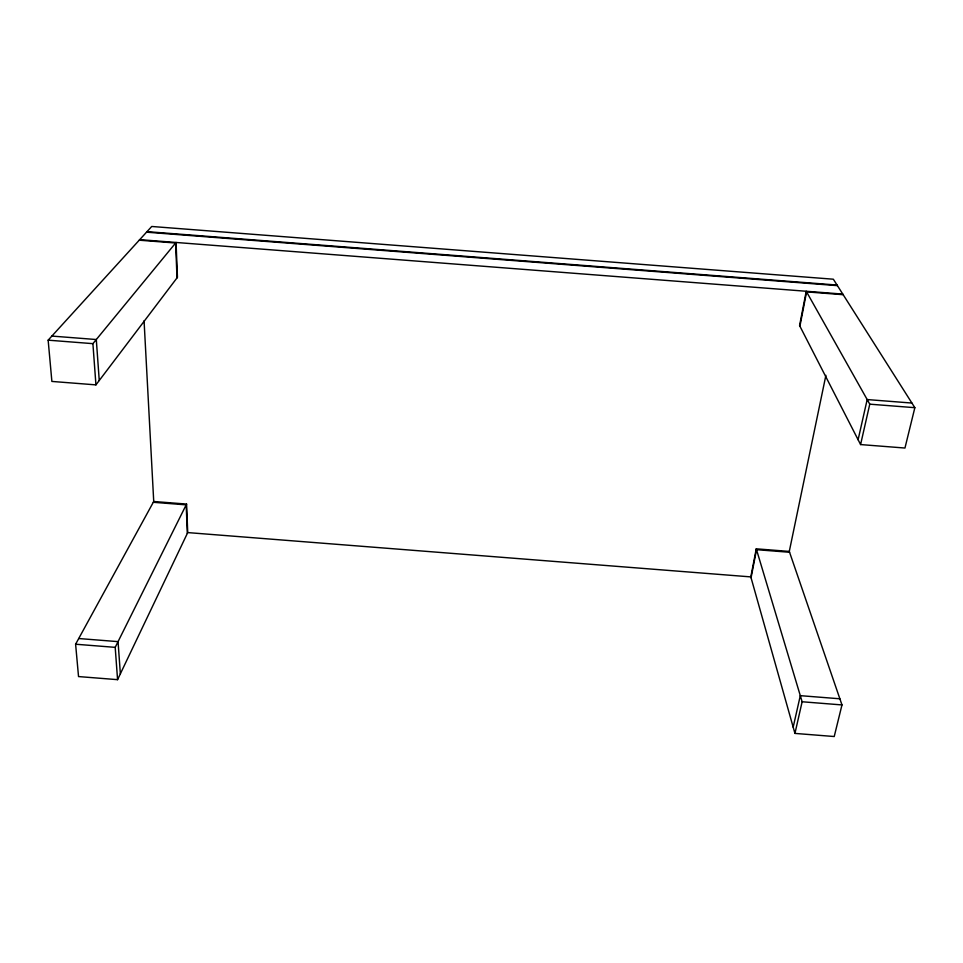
<?xml version="1.0" encoding="UTF-8"?>
<svg xmlns="http://www.w3.org/2000/svg" width="963" height="963" viewBox="0 0 963 963"><rect width="100%" height="100%" fill="white"/><g stroke="black" fill="none" stroke-linecap="round" stroke-linejoin="round"><path stroke-width="1.44" d="M750.815 576.897L756.268 548.826L789.287 551.426L841.975 704.928L834.223 736.526L794.944 733.409L750.815 576.897L187.725 532.587L117.57 679.661L78.533 676.568L75.608 644.223L153.731 501.494L144.065 320.811M751.068 577.764L756.521 549.68L789.576 552.268M799.916 326.216L806.585 291.873L843.167 294.702M789.287 551.426L825.893 375.329M793.175 727.173L800.301 695.659L839.868 698.789M858.105 439.73L867.182 399.561L911.913 403.052M794.944 733.409L802.131 701.762L756.268 548.826M860.585 444.569L869.77 404.171L806.236 291.259L799.579 325.566L860.585 444.569L904.955 448.036L914.85 407.686L833.344 279.21L151.733 226.474L48.15 340.168L51.882 381.432L95.939 384.875L177.457 277.308L176.06 242.471L92.905 343.659L95.939 384.875M117.57 679.661L115.199 647.353L186.581 504.07L153.731 501.494M147.014 231.65L837.052 285.048M146.545 232.179L837.425 285.638M139.731 239.655L842.781 294.088M139.226 240.196L175.603 243.013L177.011 277.886M51.882 336.075L96.3 339.53L99.249 380.505M48.15 340.168L92.905 343.659M869.77 404.171L914.85 407.686M153.298 502.289L186.184 504.865L187.34 533.406M78.725 638.529L118.052 641.635L120.363 673.799M75.608 644.223L115.199 647.353M802.131 701.762L841.975 704.928M186.581 504.07L187.725 532.587"/></g></svg>
